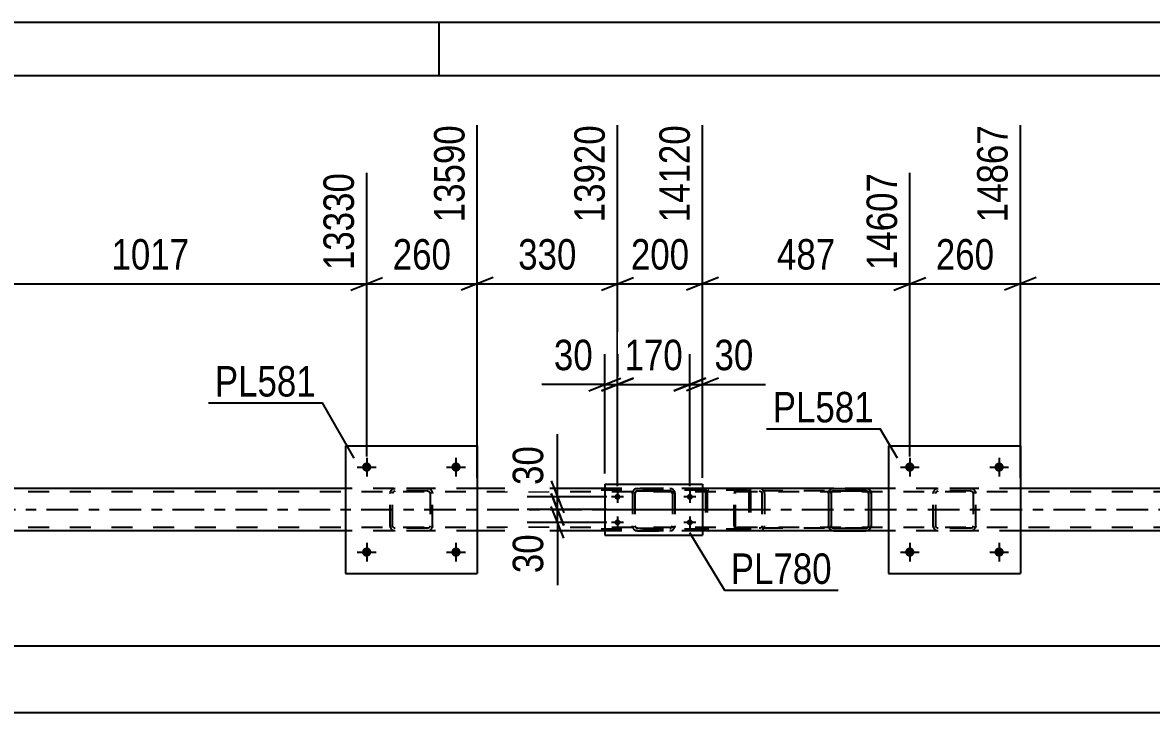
# Model space of a CAD drawing. Header units: millimetres. Extents: x 0 to 841, y 0 to 594.
# Drawn here: x 591.8 to 698, y 529.1 to 594 of the extents above; entities that cross this region are included whole.
import ezdxf

# ---------------------------------------------------------------- set-up
doc = ezdxf.new("R2010")
doc.units = ezdxf.units.MM
doc.linetypes.add('DXK_LINE_DOT2', pattern=[3.9198, 1.9599, -1.9599])
doc.linetypes.add('DXK_LINE_DOT3', pattern=[5.9187, 2.979, -0.9799, 0.9799, -0.9799])
doc.styles.add('Arial Narrow', font='ARIALN.TTF', dxfattribs={"height": 0.2})

# ---------------------------------------------------------------- blocks, each defined once
blk = doc.blocks.new('Unknown-318885239-1133')
at = {"color": 5, "linetype": 'Continuous'}
for p, q in [((841, 594), (0, 594)), ((631, 589), (631, 594)), ((836, 589), (5, 589))]:
    blk.add_line(p, q, dxfattribs=at)
blk = doc.blocks.new('Part-318885239-3089 - 3071')
at = {"color": 2, "linetype": 'Continuous'}
for p, q in [((673.25, 554.17), (673.25, 542.17)), ((673.25, 554.17), (685.65, 554.17)), ((685.65, 554.17), (685.65, 542.17)), ((673.25, 542.17), (685.65, 542.17))]:
    blk.add_line(p, q, dxfattribs=at)
blk = doc.blocks.new('Bolt-318885239-3131 - 3071')
at = {"linetype": 'Continuous'}
for points in [[(624.61, 544.17, -1), (623.73, 544.17, -1)], [(633.01, 544.17, -1), (632.13, 544.17, -1)]]:
    blk.add_hatch(color=1, dxfattribs=at).paths.add_polyline_path(points)
at = {"color": 1, "linetype": 'Continuous'}
for p, q in [((624.17, 545.05), (624.17, 543.29)), ((632.57, 545.05), (632.57, 543.29)), ((623.29, 544.17), (625.05, 544.17)), ((631.69, 544.17), (633.45, 544.17))]:
    blk.add_line(p, q, dxfattribs=at)
blk = doc.blocks.new('Bolt-318885239-3132 - 3071')
at = {"linetype": 'Continuous'}
for points in [[(624.61, 552.17, -1), (623.73, 552.17, -1)], [(633.01, 552.17, -1), (632.13, 552.17, -1)]]:
    blk.add_hatch(color=1, dxfattribs=at).paths.add_polyline_path(points)
at = {"color": 1, "linetype": 'Continuous'}
for p, q in [((623.29, 552.17), (625.05, 552.17)), ((624.17, 553.05), (624.17, 551.29)), ((631.69, 552.17), (633.45, 552.17)), ((632.57, 553.05), (632.57, 551.29))]:
    blk.add_line(p, q, dxfattribs=at)
blk = doc.blocks.new('Bolt-318885239-3133 - 3071')
at = {"linetype": 'Continuous'}
for points in [[(675.69, 544.17, -1), (674.81, 544.17, -1)], [(684.09, 544.17, -1), (683.21, 544.17, -1)]]:
    blk.add_hatch(color=1, dxfattribs=at).paths.add_polyline_path(points)
at = {"color": 1, "linetype": 'Continuous'}
for p, q in [((675.25, 545.05), (675.25, 543.29)), ((683.65, 545.05), (683.65, 543.29)), ((674.37, 544.17), (676.13, 544.17)), ((682.77, 544.17), (684.53, 544.17))]:
    blk.add_line(p, q, dxfattribs=at)
blk = doc.blocks.new('Bolt-318885239-3134 - 3071')
at = {"linetype": 'Continuous'}
for points in [[(675.69, 552.17, -1), (674.81, 552.17, -1)], [(684.09, 552.17, -1), (683.21, 552.17, -1)]]:
    blk.add_hatch(color=1, dxfattribs=at).paths.add_polyline_path(points)
at = {"color": 1, "linetype": 'Continuous'}
for p, q in [((674.37, 552.17), (676.13, 552.17)), ((675.25, 553.05), (675.25, 551.29)), ((682.77, 552.17), (684.53, 552.17)), ((683.65, 553.05), (683.65, 551.29))]:
    blk.add_line(p, q, dxfattribs=at)
blk = doc.blocks.new('Part-318885239-3178 - 3071')
at = {"color": 7, "linetype": 'DXK_LINE_DOT2'}
for p, q in [((626.66, 550.13), (626.85, 550.17)), ((626.85, 550.17), (626.66, 550.13)), ((629.89, 550.17), (626.85, 550.17)), ((629.89, 550.17), (630.07, 550.13)), ((630.07, 550.13), (629.89, 550.17)), ((626.37, 549.69), (626.4, 549.87)), ((626.4, 549.87), (626.37, 549.69)), ((626.37, 546.65), (626.37, 549.69)), ((626.61, 549.69), (626.62, 549.78)), ((626.61, 546.65), (626.61, 549.69)), ((626.62, 549.78), (626.68, 549.86)), ((626.68, 549.86), (626.75, 549.91)), ((626.75, 549.91), (626.85, 549.93)), ((629.89, 549.93), (626.85, 549.93)), ((629.89, 549.93), (629.98, 549.91)), ((629.98, 549.91), (630.06, 549.86)), ((630.06, 549.86), (630.11, 549.78)), ((630.11, 549.78), (630.13, 549.69)), ((630.13, 549.69), (630.13, 546.65)), ((630.33, 549.87), (630.37, 549.69)), ((630.37, 549.69), (630.33, 549.87)), ((630.37, 546.65), (630.37, 549.69)), ((626.4, 546.46), (626.37, 546.65)), ((626.37, 546.65), (626.4, 546.46)), ((626.62, 546.55), (626.61, 546.65)), ((626.68, 546.48), (626.62, 546.55)), ((626.85, 546.17), (626.66, 546.2)), ((626.66, 546.2), (626.85, 546.17)), ((626.75, 546.42), (626.68, 546.48)), ((626.85, 546.41), (626.75, 546.42)), ((629.89, 546.41), (626.85, 546.41)), ((629.89, 546.17), (626.85, 546.17)), ((629.98, 546.42), (629.89, 546.41)), ((630.07, 546.2), (629.89, 546.17)), ((629.89, 546.17), (630.07, 546.2)), ((630.06, 546.48), (629.98, 546.42)), ((630.11, 546.55), (630.06, 546.48)), ((630.13, 546.65), (630.11, 546.55)), ((630.37, 546.65), (630.33, 546.46)), ((630.33, 546.46), (630.37, 546.65))]:
    blk.add_line(p, q, dxfattribs=at)
at = {"color": 7, "linetype": 'DXK_LINE_DOT3'}
blk.add_line((628.37, 548.17), (628.37, 548.17), dxfattribs=at)
at = {"color": 7, "linetype": 'DXK_LINE_DOT2'}
for centre, start, end in [((626.85, 549.69), 112.5, 157.5), ((626.85, 549.69), 112.5, 157.5), ((629.89, 549.69), 22.5, 67.5), ((629.89, 549.69), 22.5, 67.5), ((626.85, 546.65), 202.5, 247.5), ((626.85, 546.65), 202.5, 247.5), ((629.89, 546.65), 292.5, 337.5), ((629.89, 546.65), 292.5, 337.5)]:
    blk.add_arc(centre, 0.48, start, end, dxfattribs=at)
blk = doc.blocks.new('Part-318885239-3183 - 3071')
at = {"color": 2, "linetype": 'Continuous'}
for p, q in [((622.17, 554.17), (622.17, 542.17)), ((622.17, 554.17), (634.57, 554.17)), ((634.57, 554.17), (634.57, 542.17)), ((622.17, 542.17), (634.57, 542.17))]:
    blk.add_line(p, q, dxfattribs=at)
blk = doc.blocks.new('Part-318885239-3184 - 3071')
at = {"color": 7, "linetype": 'DXK_LINE_DOT2'}
for p, q in [((677.74, 550.13), (677.93, 550.17)), ((677.93, 550.17), (677.74, 550.13)), ((680.97, 550.17), (677.93, 550.17)), ((680.97, 550.17), (681.15, 550.13)), ((681.15, 550.13), (680.97, 550.17)), ((677.45, 549.69), (677.48, 549.87)), ((677.48, 549.87), (677.45, 549.69)), ((677.45, 546.65), (677.45, 549.69)), ((677.69, 549.69), (677.7, 549.78)), ((677.69, 546.65), (677.69, 549.69)), ((677.7, 549.78), (677.76, 549.86)), ((677.76, 549.86), (677.83, 549.91)), ((677.83, 549.91), (677.93, 549.93)), ((680.97, 549.93), (677.93, 549.93)), ((680.97, 549.93), (681.06, 549.91)), ((681.06, 549.91), (681.14, 549.86)), ((681.14, 549.86), (681.19, 549.78)), ((681.19, 549.78), (681.21, 549.69)), ((681.21, 549.69), (681.21, 546.65)), ((681.41, 549.87), (681.45, 549.69)), ((681.45, 549.69), (681.41, 549.87)), ((681.45, 546.65), (681.45, 549.69)), ((677.48, 546.46), (677.45, 546.65)), ((677.45, 546.65), (677.48, 546.46)), ((677.7, 546.55), (677.69, 546.65)), ((677.76, 546.48), (677.7, 546.55)), ((677.93, 546.17), (677.74, 546.2)), ((677.74, 546.2), (677.93, 546.17)), ((677.83, 546.42), (677.76, 546.48)), ((677.93, 546.41), (677.83, 546.42)), ((680.97, 546.41), (677.93, 546.41)), ((680.97, 546.17), (677.93, 546.17)), ((681.06, 546.42), (680.97, 546.41)), ((681.15, 546.2), (680.97, 546.17)), ((680.97, 546.17), (681.15, 546.2)), ((681.14, 546.48), (681.06, 546.42)), ((681.19, 546.55), (681.14, 546.48)), ((681.21, 546.65), (681.19, 546.55)), ((681.45, 546.65), (681.41, 546.46)), ((681.41, 546.46), (681.45, 546.65))]:
    blk.add_line(p, q, dxfattribs=at)
at = {"color": 7, "linetype": 'DXK_LINE_DOT3'}
blk.add_line((679.45, 548.17), (679.45, 548.17), dxfattribs=at)
at = {"color": 7, "linetype": 'DXK_LINE_DOT2'}
for centre, start, end in [((677.93, 549.69), 112.5, 157.5), ((677.93, 549.69), 112.5, 157.5), ((680.97, 549.69), 22.5, 67.5), ((680.97, 549.69), 22.5, 67.5), ((677.93, 546.65), 202.5, 247.5), ((677.93, 546.65), 202.5, 247.5), ((680.97, 546.65), 292.5, 337.5), ((680.97, 546.65), 292.5, 337.5)]:
    blk.add_arc(centre, 0.48, start, end, dxfattribs=at)
blk = doc.blocks.new('Part-318885239-3204 - 3071')
at = {"color": 7, "linetype": 'DXK_LINE_DOT2'}
for p, q in [((658.8, 550.03), (658.75, 549.87)), ((658.89, 550.13), (658.8, 550.03)), ((659, 550.17), (658.89, 550.13)), ((671.15, 550.17), (659, 550.17)), ((660.27, 549.93), (660.27, 550.17)), ((661.28, 550.13), (661.09, 550.17)), ((658.75, 549.87), (658.73, 549.69)), ((658.73, 546.65), (658.73, 549.69)), ((658.86, 549.69), (658.87, 549.78)), ((658.86, 546.65), (658.86, 549.69)), ((658.87, 549.78), (658.9, 549.86)), ((658.9, 549.86), (658.94, 549.91)), ((658.94, 549.91), (659, 549.93)), ((671.15, 549.93), (659, 549.93)), ((661.09, 549.93), (661.18, 549.91)), ((661.18, 549.91), (661.27, 549.86)), ((661.27, 549.86), (661.32, 549.78)), ((661.32, 549.78), (661.34, 549.69)), ((661.34, 549.69), (661.34, 546.65)), ((661.57, 549.77), (661.55, 549.87)), ((661.59, 549.69), (661.57, 549.77)), ((661.59, 549.69), (661.59, 546.65)), ((658.73, 546.65), (658.75, 546.46)), ((658.75, 546.46), (658.8, 546.31)), ((658.8, 546.31), (658.89, 546.2)), ((658.87, 546.55), (658.86, 546.65)), ((658.9, 546.48), (658.87, 546.55)), ((658.89, 546.2), (659, 546.17)), ((658.94, 546.42), (658.9, 546.48)), ((659, 546.41), (658.94, 546.42)), ((671.15, 546.41), (659, 546.41)), ((671.15, 546.17), (659, 546.17)), ((660.27, 546.17), (660.27, 546.41)), ((661.18, 546.42), (661.09, 546.41)), ((661.09, 546.17), (661.28, 546.2)), ((661.27, 546.48), (661.18, 546.42)), ((661.32, 546.55), (661.27, 546.48)), ((661.34, 546.65), (661.32, 546.55)), ((661.55, 546.46), (661.57, 546.56)), ((661.57, 546.56), (661.59, 546.65))]:
    blk.add_line(p, q, dxfattribs=at)
for centre, start, end in [((661.1, 549.67), 23.8494, 68.8059), ((661.1, 546.66), 291.1941, 336.1506)]:
    blk.add_arc(centre, 0.492, start, end, dxfattribs=at)
blk = doc.blocks.new('Part-318885239-3208 - 3071')
at = {"color": 7, "linetype": 'DXK_LINE_DOT2'}
for p, q in [((659.93, 550.17), (644.6, 550.17)), ((659.93, 550.01), (644.6, 550.01)), ((656.04, 549.97), (656.02, 549.85)), ((656.2, 549.91), (656.24, 549.96)), ((656.36, 550.17), (656.23, 550.14)), ((656.24, 549.96), (656.29, 549.99)), ((656.29, 549.99), (656.36, 550.01)), ((660.06, 550.14), (659.93, 550.17)), ((659.93, 550.01), (660, 549.99)), ((660, 549.99), (660.02, 549.98)), ((660.02, 549.98), (660.05, 549.96)), ((660.05, 549.96), (660.09, 549.91)), ((660.27, 549.85), (660.25, 549.97)), ((656.02, 549.85), (656.02, 546.49)), ((656.19, 549.85), (656.2, 549.91)), ((656.19, 549.85), (656.19, 546.49)), ((660.09, 549.91), (660.1, 549.85)), ((660.1, 549.85), (660.1, 546.49)), ((660.27, 549.85), (660.27, 546.49)), ((659.93, 546.33), (644.6, 546.33)), ((659.93, 546.17), (644.6, 546.17)), ((656.02, 546.49), (656.04, 546.36)), ((656.2, 546.43), (656.19, 546.49)), ((656.24, 546.37), (656.2, 546.43)), ((656.23, 546.19), (656.36, 546.17)), ((656.24, 546.37), (656.27, 546.35)), ((656.27, 546.35), (656.29, 546.34)), ((656.29, 546.34), (656.36, 546.33)), ((660, 546.34), (659.93, 546.33)), ((659.93, 546.17), (660.06, 546.19)), ((660.05, 546.37), (660, 546.34)), ((660.09, 546.43), (660.05, 546.37)), ((660.1, 546.49), (660.09, 546.43)), ((660.25, 546.36), (660.27, 546.49))]:
    blk.add_line(p, q, dxfattribs=at)
at = {"color": 7, "linetype": 'DXK_LINE_DOT3'}
blk.add_line((646.39, 548.17), (661.56, 548.17), dxfattribs=at)
at = {"color": 7, "linetype": 'DXK_LINE_DOT2'}
for centre, start, end in [((656.34, 549.83), 110.7583, 155.68), ((659.94, 549.83), 24.32, 69.2417), ((656.34, 546.5), 204.32, 249.2417), ((659.94, 546.5), 290.7583, 335.68)]:
    blk.add_arc(centre, 0.331, start, end, dxfattribs=at)
blk = doc.blocks.new('Part-318885239-3281 - 3071')
at = {"color": 2, "linetype": 'Continuous'}
for p, q in [((622.17, 550.17), (583.48, 550.17)), ((646.56, 550.17), (634.57, 550.17)), ((668.09, 550.17), (655.76, 550.17)), ((673.25, 550.17), (671.14, 550.17)), ((724.33, 550.17), (685.65, 550.17)), ((622.17, 546.17), (583.48, 546.17)), ((646.56, 546.17), (634.57, 546.17)), ((673.25, 546.17), (655.76, 546.17)), ((724.33, 546.17), (685.65, 546.17))]:
    blk.add_line(p, q, dxfattribs=at)
at = {"color": 7, "linetype": 'DXK_LINE_DOT2'}
for p, q in [((634.57, 550.17), (622.17, 550.17)), ((655.76, 550.17), (646.56, 550.17)), ((671.14, 550.17), (668.09, 550.17)), ((685.65, 550.17), (673.25, 550.17)), ((755.01, 549.85), (90.98, 549.85)), ((755.01, 546.49), (90.98, 546.49)), ((634.57, 546.17), (622.17, 546.17)), ((655.76, 546.17), (646.56, 546.17)), ((685.65, 546.17), (673.25, 546.17))]:
    blk.add_line(p, q, dxfattribs=at)
at = {"color": 7, "linetype": 'DXK_LINE_DOT3'}
blk.add_line((90.98, 548.17), (755.01, 548.17), dxfattribs=at)
blk = doc.blocks.new('Part-318885239-3312 - 3071')
at = {"color": 7, "linetype": 'DXK_LINE_DOT2'}
for p, q in [((649.46, 550.13), (649.64, 550.17)), ((649.64, 550.17), (649.46, 550.13)), ((649.64, 550.17), (652.68, 550.17)), ((649.64, 550.17), (649.64, 550.17)), ((649.64, 550.17), (652.68, 550.17)), ((652.68, 550.17), (652.68, 550.17)), ((652.68, 550.17), (652.86, 550.13)), ((652.86, 550.13), (652.68, 550.17)), ((649.16, 549.69), (649.2, 549.87)), ((649.2, 549.87), (649.16, 549.69)), ((649.16, 549.69), (649.16, 546.65)), ((649.4, 549.69), (649.42, 549.78)), ((649.42, 549.78), (649.4, 549.69)), ((649.4, 549.69), (649.4, 546.65)), ((649.42, 549.78), (649.47, 549.86)), ((649.47, 549.86), (649.42, 549.78)), ((649.47, 549.86), (649.55, 549.91)), ((649.55, 549.91), (649.47, 549.86)), ((649.55, 549.91), (649.64, 549.93)), ((649.64, 549.93), (649.55, 549.91)), ((649.64, 549.93), (652.68, 549.93)), ((649.64, 549.93), (649.64, 549.93)), ((652.68, 549.93), (649.64, 549.93)), ((652.68, 549.93), (652.68, 549.93)), ((652.68, 549.93), (652.77, 549.91)), ((652.77, 549.91), (652.68, 549.93)), ((652.77, 549.91), (652.85, 549.86)), ((652.85, 549.86), (652.77, 549.91)), ((652.85, 549.86), (652.9, 549.78)), ((652.9, 549.78), (652.85, 549.86)), ((652.9, 549.78), (652.92, 549.69)), ((652.92, 549.69), (652.9, 549.78)), ((652.92, 549.69), (652.92, 546.65)), ((653.12, 549.87), (653.16, 549.69)), ((653.16, 549.69), (653.12, 549.87)), ((653.16, 549.69), (653.16, 546.65)), ((649.2, 546.46), (649.16, 546.65)), ((649.16, 546.65), (649.2, 546.46)), ((649.42, 546.56), (649.4, 546.65)), ((649.4, 546.65), (649.42, 546.56)), ((649.47, 546.48), (649.42, 546.56)), ((649.42, 546.56), (649.47, 546.48)), ((649.64, 546.17), (649.46, 546.2)), ((649.46, 546.2), (649.64, 546.17)), ((649.55, 546.43), (649.47, 546.48)), ((649.47, 546.48), (649.55, 546.43)), ((649.64, 546.41), (649.55, 546.43)), ((649.55, 546.43), (649.64, 546.41)), ((649.64, 546.41), (652.68, 546.41)), ((649.64, 546.41), (649.64, 546.41)), ((649.64, 546.41), (652.68, 546.41)), ((649.64, 546.17), (652.68, 546.17)), ((649.64, 546.17), (649.64, 546.17)), ((649.64, 546.17), (652.68, 546.17)), ((652.77, 546.43), (652.68, 546.41)), ((652.68, 546.41), (652.77, 546.43)), ((652.68, 546.41), (652.68, 546.41)), ((652.86, 546.2), (652.68, 546.17)), ((652.68, 546.17), (652.86, 546.2)), ((652.68, 546.17), (652.68, 546.17)), ((652.85, 546.48), (652.77, 546.43)), ((652.77, 546.43), (652.85, 546.48)), ((652.9, 546.56), (652.85, 546.48)), ((652.85, 546.48), (652.9, 546.56)), ((652.92, 546.65), (652.9, 546.56)), ((652.9, 546.56), (652.92, 546.65)), ((653.16, 546.65), (653.12, 546.46)), ((653.12, 546.46), (653.16, 546.65))]:
    blk.add_line(p, q, dxfattribs=at)
at = {"color": 7, "linetype": 'DXK_LINE_DOT3'}
blk.add_line((651.16, 548.17), (651.16, 548.17), dxfattribs=at)
at = {"color": 7, "linetype": 'DXK_LINE_DOT2'}
for centre, start, end in [((649.64, 549.69), 112.5, 157.5), ((649.64, 549.69), 112.5, 157.5), ((652.68, 549.69), 22.5, 67.5), ((652.68, 549.69), 22.5, 67.5), ((649.64, 546.65), 202.5, 247.5), ((649.64, 546.65), 202.5, 247.5), ((652.68, 546.65), 292.5, 337.5), ((652.68, 546.65), 292.5, 337.5)]:
    blk.add_arc(centre, 0.48, start, end, dxfattribs=at)
blk = doc.blocks.new('Part-318885239-3317 - 3071')
at = {"color": 2, "linetype": 'Continuous'}
for p, q in [((646.56, 550.57), (646.56, 545.77)), ((646.56, 550.57), (655.76, 550.57)), ((655.76, 550.57), (655.76, 545.77)), ((646.56, 545.77), (655.76, 545.77))]:
    blk.add_line(p, q, dxfattribs=at)
blk = doc.blocks.new('Bolt-318885239-3318 - 3071')
at = {"linetype": 'Continuous'}
for points in [[(647.76, 549.09, -1), (647.76, 549.65, -1)], [(654.56, 549.09, -1), (654.56, 549.65, -1)], [(647.76, 546.69, -1), (647.76, 547.25, -1)], [(654.56, 546.69, -1), (654.56, 547.25, -1)]]:
    blk.add_hatch(color=1, dxfattribs=at).paths.add_polyline_path(points)
at = {"color": 1, "linetype": 'Continuous'}
for p, q in [((648.32, 549.37), (647.2, 549.37)), ((647.76, 549.93), (647.76, 548.81)), ((655.12, 549.37), (654, 549.37)), ((654.56, 549.93), (654.56, 548.81)), ((648.32, 546.97), (647.2, 546.97)), ((647.76, 547.53), (647.76, 546.41)), ((655.12, 546.97), (654, 546.97)), ((654.56, 547.53), (654.56, 546.41))]:
    blk.add_line(p, q, dxfattribs=at)
blk = doc.blocks.new('Part-318885239-3319 - 3071')
at = {"color": 2, "linetype": 'Continuous'}
for p, q in [((668.09, 550.17), (667.91, 550.13)), ((668.09, 550.17), (671.13, 550.17)), ((668.09, 550.17), (668.09, 550.17)), ((671.13, 550.17), (671.13, 550.17)), ((671.32, 550.13), (671.13, 550.17)), ((667.65, 549.87), (667.61, 549.69)), ((667.61, 549.69), (667.61, 546.65)), ((667.85, 549.69), (667.87, 549.78)), ((667.85, 549.69), (667.85, 546.65)), ((667.87, 549.78), (667.92, 549.86)), ((667.92, 549.86), (668, 549.91)), ((668, 549.91), (668.09, 549.93)), ((668.09, 549.93), (671.13, 549.93)), ((668.09, 549.93), (668.09, 549.93)), ((671.13, 549.93), (671.13, 549.93)), ((671.13, 549.93), (671.22, 549.91)), ((671.22, 549.91), (671.3, 549.86)), ((671.3, 549.86), (671.35, 549.78)), ((671.35, 549.78), (671.37, 549.69)), ((671.37, 549.69), (671.37, 546.65)), ((671.61, 549.69), (671.58, 549.87)), ((671.61, 549.69), (671.61, 546.65)), ((667.61, 546.65), (667.65, 546.46)), ((667.87, 546.56), (667.85, 546.65)), ((667.92, 546.48), (667.87, 546.56)), ((667.91, 546.2), (668.09, 546.17)), ((668, 546.43), (667.92, 546.48)), ((668.09, 546.41), (668, 546.43)), ((668.09, 546.41), (671.13, 546.41)), ((668.09, 546.41), (668.09, 546.41)), ((668.09, 546.17), (671.13, 546.17)), ((668.09, 546.17), (668.09, 546.17)), ((671.22, 546.43), (671.13, 546.41)), ((671.13, 546.41), (671.13, 546.41)), ((671.13, 546.17), (671.32, 546.2)), ((671.13, 546.17), (671.13, 546.17)), ((671.3, 546.48), (671.22, 546.43)), ((671.35, 546.56), (671.3, 546.48)), ((671.37, 546.65), (671.35, 546.56)), ((671.58, 546.46), (671.61, 546.65))]:
    blk.add_line(p, q, dxfattribs=at)
at = {"color": 7, "linetype": 'DXK_LINE_DOT2'}
for p, q in [((667.91, 550.13), (668.09, 550.17)), ((668.09, 550.17), (671.13, 550.17)), ((671.13, 550.17), (671.32, 550.13)), ((667.61, 549.69), (667.65, 549.87)), ((667.87, 549.78), (667.85, 549.69)), ((667.92, 549.86), (667.87, 549.78)), ((668, 549.91), (667.92, 549.86)), ((668.09, 549.93), (668, 549.91)), ((671.13, 549.93), (668.09, 549.93)), ((671.22, 549.91), (671.13, 549.93)), ((671.3, 549.86), (671.22, 549.91)), ((671.35, 549.78), (671.3, 549.86)), ((671.37, 549.69), (671.35, 549.78)), ((671.58, 549.87), (671.61, 549.69)), ((667.65, 546.46), (667.61, 546.65)), ((667.85, 546.65), (667.87, 546.56)), ((667.87, 546.56), (667.92, 546.48)), ((668.09, 546.17), (667.91, 546.2)), ((667.92, 546.48), (668, 546.43)), ((668, 546.43), (668.09, 546.41)), ((668.09, 546.41), (671.13, 546.41)), ((668.09, 546.17), (671.13, 546.17)), ((671.13, 546.41), (671.22, 546.43)), ((671.32, 546.2), (671.13, 546.17)), ((671.22, 546.43), (671.3, 546.48)), ((671.3, 546.48), (671.35, 546.56)), ((671.35, 546.56), (671.37, 546.65)), ((671.61, 546.65), (671.58, 546.46))]:
    blk.add_line(p, q, dxfattribs=at)
at = {"color": 7, "linetype": 'DXK_LINE_DOT3'}
blk.add_line((669.61, 548.17), (669.61, 548.17), dxfattribs=at)
at = {"color": 2, "linetype": 'Continuous'}
for centre, start, end in [((668.09, 549.69), 112.5, 157.5), ((671.13, 549.69), 22.5, 67.5), ((668.09, 546.65), 202.5, 247.5), ((671.13, 546.65), 292.5, 337.5)]:
    blk.add_arc(centre, 0.48, start, end, dxfattribs=at)
at = {"color": 7, "linetype": 'DXK_LINE_DOT2'}
for centre, start, end in [((668.09, 549.69), 112.5, 157.5), ((671.13, 549.69), 22.5, 67.5), ((668.09, 546.65), 202.5, 247.5), ((671.13, 546.65), 292.5, 337.5)]:
    blk.add_arc(centre, 0.48, start, end, dxfattribs=at)
blk = doc.blocks.new('StraightDimension-318885239-3523 - 3071')
at = {"color": 7, "linetype": 'Continuous'}
for p, q in [((634.57, 551.17), (634.57, 584.35)), ((624.17, 553.17), (624.17, 579.85)), ((622.67, 568.81), (625.67, 570.01)), ((624.17, 569.41), (634.57, 569.41)), ((636.07, 570.01), (633.07, 568.81))]:
    blk.add_line(p, q, dxfattribs=at)
at = {"color": 0}
blk.add_wipeout([(632.71, 570.16), (632.71, 574.36), (626.02, 574.36), (626.02, 570.16)], dxfattribs=at)
at = {"color": 3, "style": 'Arial Narrow'}
blk.add_text('260', height=2.863, dxfattribs=at).set_placement((626.62, 570.76))
at = {"color": 0, "linetype": 'Continuous'}
blk.add_wipeout([(633.97, 584.95), (629.77, 584.95), (629.77, 574.61), (633.97, 574.61)], dxfattribs=at)
at = {"color": 3, "linetype": 'Continuous', "style": 'Arial Narrow'}
blk.add_text('13590', height=2.863, rotation=90.0002, dxfattribs=at).set_placement((633.37, 575.21))
blk = doc.blocks.new('StraightDimension-318885239-3469 - 3071')
at = {"color": 7, "linetype": 'Continuous'}
for p, q in [((655.76, 551.17), (655.76, 584.35)), ((675.25, 553.17), (675.25, 579.85)), ((657.26, 570.01), (654.26, 568.81)), ((655.76, 569.41), (675.25, 569.41)), ((673.75, 568.81), (676.75, 570.01))]:
    blk.add_line(p, q, dxfattribs=at)
at = {"color": 0}
blk.add_wipeout([(668.84, 570.16), (668.84, 574.36), (662.16, 574.36), (662.16, 570.16)], dxfattribs=at)
at = {"color": 3, "style": 'Arial Narrow'}
blk.add_text('487', height=2.863, dxfattribs=at).set_placement((662.76, 570.76))
at = {"color": 0, "linetype": 'Continuous'}
blk.add_wipeout([(674.65, 580.45), (670.45, 580.45), (670.45, 570.11), (674.65, 570.11)], dxfattribs=at)
at = {"color": 3, "linetype": 'Continuous', "style": 'Arial Narrow'}
blk.add_text('14607', height=2.863, rotation=90.0002, dxfattribs=at).set_placement((674.05, 570.71))
blk = doc.blocks.new('StraightDimension-318885239-3351 - 3071')
at = {"color": 7, "linetype": 'Continuous'}
blk.add_line((90.34, 529.08), (797.57, 529.08), dxfattribs=at)
blk = doc.blocks.new('StraightDimension-318885239-3429 - 3071')
at = {"color": 7, "linetype": 'Continuous'}
for p, q in [((685.65, 551.17), (685.65, 584.35)), ((726.33, 553.17), (726.33, 579.85)), ((687.15, 570.01), (684.15, 568.81)), ((685.65, 569.41), (726.33, 569.41)), ((724.83, 568.81), (727.83, 570.01))]:
    blk.add_line(p, q, dxfattribs=at)
at = {"color": 0}
blk.add_wipeout([(710.24, 570.16), (710.24, 574.36), (701.73, 574.36), (701.73, 570.16)], dxfattribs=at)
at = {"color": 3, "style": 'Arial Narrow'}
blk.add_text('1017', height=2.863, dxfattribs=at).set_placement((702.33, 570.76))
at = {"color": 0, "linetype": 'Continuous'}
blk.add_wipeout([(725.73, 580.45), (721.53, 580.45), (721.53, 570.11), (725.73, 570.11)], dxfattribs=at)
at = {"color": 3, "linetype": 'Continuous', "style": 'Arial Narrow'}
blk.add_text('15884', height=2.863, rotation=90.0002, dxfattribs=at).set_placement((725.13, 570.71))
blk = doc.blocks.new('StraightDimension-318885239-3449 - 3071')
at = {"color": 7, "linetype": 'Continuous'}
for p, q in [((685.65, 551.17), (685.65, 584.35)), ((675.25, 553.17), (675.25, 579.85)), ((673.75, 568.81), (676.75, 570.01)), ((675.25, 569.41), (685.65, 569.41)), ((687.15, 570.01), (684.15, 568.81))]:
    blk.add_line(p, q, dxfattribs=at)
at = {"color": 0}
blk.add_wipeout([(683.79, 570.16), (683.79, 574.36), (677.1, 574.36), (677.1, 570.16)], dxfattribs=at)
at = {"color": 3, "style": 'Arial Narrow'}
blk.add_text('260', height=2.863, dxfattribs=at).set_placement((677.7, 570.76))
at = {"color": 0, "linetype": 'Continuous'}
blk.add_wipeout([(685.05, 584.95), (680.85, 584.95), (680.85, 574.61), (685.05, 574.61)], dxfattribs=at)
at = {"color": 3, "linetype": 'Continuous', "style": 'Arial Narrow'}
blk.add_text('14867', height=2.863, rotation=90.0002, dxfattribs=at).set_placement((684.45, 575.21))
blk = doc.blocks.new('StraightDimension-318885239-3489 - 3071')
at = {"color": 7, "linetype": 'Continuous'}
for p, q in [((647.76, 550.37), (647.76, 584.35)), ((655.76, 551.17), (655.76, 584.35)), ((646.26, 568.81), (649.26, 570.01)), ((647.76, 569.41), (655.76, 569.41)), ((657.26, 570.01), (654.26, 568.81))]:
    blk.add_line(p, q, dxfattribs=at)
at = {"color": 0}
blk.add_wipeout([(655.1, 570.16), (655.1, 574.36), (648.42, 574.36), (648.42, 570.16)], dxfattribs=at)
at = {"color": 3, "style": 'Arial Narrow'}
blk.add_text('200', height=2.863, dxfattribs=at).set_placement((649.02, 570.76))
at = {"color": 0, "linetype": 'Continuous'}
blk.add_wipeout([(655.16, 584.95), (650.96, 584.95), (650.96, 574.61), (655.16, 574.61)], dxfattribs=at)
at = {"color": 3, "linetype": 'Continuous', "style": 'Arial Narrow'}
blk.add_text('14120', height=2.863, rotation=90.0002, dxfattribs=at).set_placement((654.56, 575.21))
blk = doc.blocks.new('StraightDimension-318885239-3506 - 3071')
at = {"color": 7, "linetype": 'Continuous'}
for p, q in [((634.57, 551.17), (634.57, 584.35)), ((647.76, 550.37), (647.76, 584.35)), ((636.07, 570.01), (633.07, 568.81)), ((634.57, 569.41), (647.76, 569.41)), ((646.26, 568.81), (649.26, 570.01))]:
    blk.add_line(p, q, dxfattribs=at)
at = {"color": 0}
blk.add_wipeout([(644.5, 570.16), (644.5, 574.36), (637.82, 574.36), (637.82, 570.16)], dxfattribs=at)
at = {"color": 3, "style": 'Arial Narrow'}
blk.add_text('330', height=2.863, dxfattribs=at).set_placement((638.42, 570.76))
at = {"color": 0, "linetype": 'Continuous'}
blk.add_wipeout([(647.16, 584.95), (642.96, 584.95), (642.96, 574.61), (647.16, 574.61)], dxfattribs=at)
at = {"color": 3, "linetype": 'Continuous', "style": 'Arial Narrow'}
blk.add_text('13920', height=2.863, rotation=90.0002, dxfattribs=at).set_placement((646.56, 575.21))
blk = doc.blocks.new('StraightDimension-318885239-3543 - 3071')
at = {"color": 7, "linetype": 'Continuous'}
for p, q in [((583.48, 551.17), (583.48, 584.35)), ((624.17, 553.17), (624.17, 579.85)), ((584.98, 570.01), (581.98, 568.81)), ((583.48, 569.41), (624.17, 569.41)), ((622.67, 568.81), (625.67, 570.01))]:
    blk.add_line(p, q, dxfattribs=at)
at = {"color": 0}
blk.add_wipeout([(608.08, 570.16), (608.08, 574.36), (599.57, 574.36), (599.57, 570.16)], dxfattribs=at)
at = {"color": 3, "style": 'Arial Narrow'}
blk.add_text('1017', height=2.863, dxfattribs=at).set_placement((600.17, 570.76))
at = {"color": 0, "linetype": 'Continuous'}
blk.add_wipeout([(623.57, 580.45), (619.37, 580.45), (619.37, 570.11), (623.57, 570.11)], dxfattribs=at)
at = {"color": 3, "linetype": 'Continuous', "style": 'Arial Narrow'}
blk.add_text('13330', height=2.863, rotation=90.0002, dxfattribs=at).set_placement((622.97, 570.71))
blk = doc.blocks.new('StraightDimension-318885239-3987 - 3071')
at = {"color": 7, "linetype": 'Continuous'}
blk.add_line((90.98, 535.34), (796.93, 535.34), dxfattribs=at)
blk = doc.blocks.new('StraightDimension-318885239-11289 - 3071')
at = {"color": 7, "linetype": 'Continuous'}
for p, q in [((647.76, 550.37), (647.76, 562.79)), ((654.56, 550.37), (654.56, 562.79)), ((646.26, 559.34), (649.26, 560.54)), ((647.76, 559.94), (654.56, 559.94)), ((656.06, 560.54), (653.06, 559.34))]:
    blk.add_line(p, q, dxfattribs=at)
at = {"color": 0}
blk.add_wipeout([(654.5, 560.69), (654.5, 564.89), (647.82, 564.89), (647.82, 560.69)], dxfattribs=at)
at = {"color": 3, "style": 'Arial Narrow'}
blk.add_text('170', height=2.863, dxfattribs=at).set_placement((648.42, 561.29))
blk = doc.blocks.new('StraightDimension-318885239-11267 - 3071')
at = {"color": 7, "linetype": 'Continuous'}
for p, q in [((642.12, 549.37), (642.12, 555.27)), ((642.12, 549.37), (642.12, 555.27)), ((641.52, 550.87), (642.72, 547.87)), ((646.76, 549.37), (639.27, 549.37)), ((642.72, 546.67), (641.52, 549.67)), ((642.12, 548.17), (642.12, 549.37)), ((646.76, 548.17), (639.27, 548.17))]:
    blk.add_line(p, q, dxfattribs=at)
at = {"color": 0}
blk.add_wipeout([(641.37, 554.75), (637.17, 554.75), (637.17, 549.89), (641.37, 549.89)], dxfattribs=at)
at = {"color": 3, "style": 'Arial Narrow'}
blk.add_text('30', height=2.863, rotation=90.0002, dxfattribs=at).set_placement((640.77, 550.49))
blk = doc.blocks.new('StraightDimension-318885239-11268 - 3071')
at = {"color": 7, "linetype": 'Continuous'}
for p, q in [((641.52, 549.67), (642.72, 546.67)), ((646.76, 548.17), (639.27, 548.17)), ((642.72, 545.47), (641.52, 548.47)), ((642.12, 546.97), (642.12, 548.17)), ((646.76, 546.97), (639.27, 546.97)), ((642.12, 546.97), (642.12, 541.06)), ((642.12, 546.97), (642.12, 541.06))]:
    blk.add_line(p, q, dxfattribs=at)
at = {"color": 0}
blk.add_wipeout([(641.37, 546.44), (637.17, 546.44), (637.17, 541.59), (641.37, 541.59)], dxfattribs=at)
at = {"color": 3, "style": 'Arial Narrow'}
blk.add_text('30', height=2.863, rotation=90.0002, dxfattribs=at).set_placement((640.77, 542.19))
blk = doc.blocks.new('StraightDimension-318885239-11288 - 3071')
at = {"color": 7, "linetype": 'Continuous'}
for p, q in [((654.56, 550.37), (654.56, 562.79)), ((655.76, 551.57), (655.76, 562.79)), ((653.06, 559.34), (656.06, 560.54)), ((657.26, 560.54), (654.26, 559.34)), ((654.56, 559.94), (655.76, 559.94)), ((655.76, 559.94), (661.67, 559.94)), ((655.76, 559.94), (661.67, 559.94))]:
    blk.add_line(p, q, dxfattribs=at)
at = {"color": 0}
blk.add_wipeout([(661.14, 560.69), (661.14, 564.89), (656.28, 564.89), (656.28, 560.69)], dxfattribs=at)
at = {"color": 3, "style": 'Arial Narrow'}
blk.add_text('30', height=2.863, dxfattribs=at).set_placement((656.88, 561.29))
blk = doc.blocks.new('StraightDimension-318885239-11290 - 3071')
at = {"color": 7, "linetype": 'Continuous'}
for p, q in [((646.56, 551.57), (646.56, 562.79)), ((647.76, 550.37), (647.76, 562.79)), ((646.56, 559.94), (640.65, 559.94)), ((646.56, 559.94), (640.65, 559.94)), ((645.06, 559.34), (648.06, 560.54)), ((649.26, 560.54), (646.26, 559.34)), ((646.56, 559.94), (647.76, 559.94))]:
    blk.add_line(p, q, dxfattribs=at)
at = {"color": 0}
blk.add_wipeout([(646.03, 560.69), (646.03, 564.89), (641.18, 564.89), (641.18, 560.69)], dxfattribs=at)
at = {"color": 3, "style": 'Arial Narrow'}
blk.add_text('30', height=2.863, dxfattribs=at).set_placement((641.78, 561.29))
blk = doc.blocks.new('Mark-318885239-3085 - 3071')
at = {"color": 30, "linetype": 'Continuous'}
for p in [(661.76, 555.78), (674.08, 553.02)]:
    blk.add_line(p, (672.46, 555.78), dxfattribs=at)
at = {"color": 0}
blk.add_wipeout([(671.86, 556.38), (671.86, 559.38), (662.36, 559.38), (662.36, 556.38)], dxfattribs=at)
blk.add_wipeout([(671.86, 556.38), (671.86, 559.38), (662.36, 559.38), (662.36, 556.38)], dxfattribs=at)
at = {"color": 3, "style": 'Arial Narrow'}
blk.add_text('PL581', height=2.863, dxfattribs=at).set_placement((662.36, 556.38))
blk = doc.blocks.new('Mark-318885239-3179 - 3071')
at = {"color": 30, "linetype": 'Continuous'}
for p in [(609.29, 558.21), (623, 553.02)]:
    blk.add_line(p, (620, 558.21), dxfattribs=at)
at = {"color": 0}
blk.add_wipeout([(619.4, 558.81), (619.4, 561.81), (609.89, 561.81), (609.89, 558.81)], dxfattribs=at)
blk.add_wipeout([(619.4, 558.81), (619.4, 561.81), (609.89, 561.81), (609.89, 558.81)], dxfattribs=at)
at = {"color": 3, "style": 'Arial Narrow'}
blk.add_text('PL581', height=2.863, dxfattribs=at).set_placement((609.89, 558.81))
blk = doc.blocks.new('Mark-318885239-3313 - 3071')
at = {"color": 30, "linetype": 'Continuous'}
for p, q in [((654.54, 546), (657.81, 540.58)), ((657.81, 540.58), (668.52, 540.58))]:
    blk.add_line(p, q, dxfattribs=at)
at = {"color": 0}
blk.add_wipeout([(667.92, 541.18), (667.92, 544.18), (658.41, 544.18), (658.41, 541.18)], dxfattribs=at)
blk.add_wipeout([(667.92, 541.18), (667.92, 544.18), (658.41, 544.18), (658.41, 541.18)], dxfattribs=at)
at = {"color": 3, "style": 'Arial Narrow'}
blk.add_text('PL780', height=2.863, dxfattribs=at).set_placement((658.41, 541.18))

msp = doc.modelspace()

# ---------------------------------------------------------------- block references
for name in ['Unknown-318885239-1133', 'Part-318885239-3183 - 3071', 'Part-318885239-3089 - 3071', 'Bolt-318885239-3132 - 3071', 'Bolt-318885239-3134 - 3071', 'Part-318885239-3281 - 3071', 'Part-318885239-3178 - 3071', 'Part-318885239-3208 - 3071', 'Part-318885239-3317 - 3071', 'Part-318885239-3312 - 3071', 'Part-318885239-3204 - 3071', 'Part-318885239-3319 - 3071', 'Part-318885239-3184 - 3071', 'Bolt-318885239-3318 - 3071', 'Bolt-318885239-3131 - 3071', 'Bolt-318885239-3133 - 3071']:
    msp.add_blockref(name, (0, 0))

# ---------------------------------------------------------------- next in the draw order: block references
for name in ['StraightDimension-318885239-3523 - 3071', 'StraightDimension-318885239-3469 - 3071', 'StraightDimension-318885239-3429 - 3071', 'StraightDimension-318885239-3351 - 3071']:
    msp.add_blockref(name, (0, 0))

# ---------------------------------------------------------------- next in the draw order: block references
for name in ['StraightDimension-318885239-3543 - 3071', 'StraightDimension-318885239-3489 - 3071', 'StraightDimension-318885239-3449 - 3071', 'StraightDimension-318885239-3987 - 3071']:
    msp.add_blockref(name, (0, 0))

# ---------------------------------------------------------------- next in the draw order: block references
for name in ['StraightDimension-318885239-3506 - 3071', 'Mark-318885239-3179 - 3071', 'Mark-318885239-3313 - 3071']:
    msp.add_blockref(name, (0, 0))

# ---------------------------------------------------------------- next in the draw order: block references
msp.add_blockref('StraightDimension-318885239-11289 - 3071', (0, 0))

# ---------------------------------------------------------------- next in the draw order: block references
for name in ['StraightDimension-318885239-11288 - 3071', 'StraightDimension-318885239-11267 - 3071']:
    msp.add_blockref(name, (0, 0))

# ---------------------------------------------------------------- next in the draw order: block references
for name in ['StraightDimension-318885239-11290 - 3071', 'Mark-318885239-3085 - 3071', 'StraightDimension-318885239-11268 - 3071']:
    msp.add_blockref(name, (0, 0))

doc.saveas('drawing.dxf')
